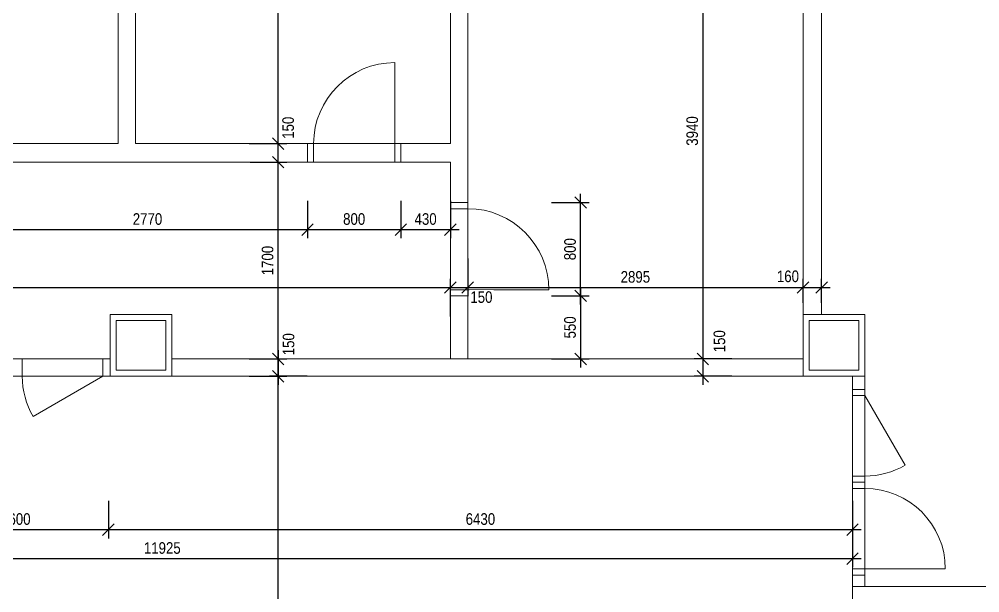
# Model space of a CAD drawing. Header units: millimetres. Extents: x -685 to 53218, y -11849 to 27902.
# Drawn here: x 30816 to 39115, y 15897 to 20854 of the extents above; entities that cross this region are included whole.
import ezdxf

# ---------------------------------------------------------------- set-up
doc = ezdxf.new("R2010")
doc.units = ezdxf.units.MM
for name, color, linetype, lineweight in [('__okna dvere', 7, 'Continuous', 9), ('_kóty', 7, 'Continuous', 5), ('Konštrukcie', 7, 'Continuous', 15)]:
    doc.layers.add(name, color=color, linetype=linetype, lineweight=lineweight)
doc.styles.add('PDF Arial', font='ARIALN.TTF')
doc.dimstyles.new('1.50 int', dxfattribs={"dimscale": 50, "dimtxt": 2, "dimasz": 2, "dimexe": 1.5, "dimexo": 2, "dimgap": 0.5, "dimtad": 1, "dimrnd": 5, "dimzin": 9, "dimtxsty": 'PDF Arial', "dimblk": 'OBLIQUE', "dimcen": 10, "dimdle": 1.5, "dimadec": 0, "dimazin": 0, "dimtfac": 1, "dimtmove": 1, "dimatfit": 3, "dimldrblk": 'OBLIQUE', "dimfxl": 5, "dimfxlon": 1, "dimarcsym": 0})

# ---------------------------------------------------------------- blocks, each defined once
blk = doc.blocks.new('*U134')
at = {"ltscale": 0.25}
blk.add_lwpolyline([(50, 0), (50, 654.8)], dxfattribs=at)
for points in [[(50, 0), (0, 0), (0, -150), (50, -150)], [(704.8, -150), (754.8, -150), (754.8, 0), (704.8, 0)]]:
    blk.add_lwpolyline(points, close=True)
blk.add_lwpolyline([(50, 0), (704.8, 0), (704.8, -150), (50, -150)], close=True, dxfattribs=at)
blk.add_arc((50, 0), 654.8, 0, 90, dxfattribs=at)
blk = doc.blocks.new('*U126')
at = {"ltscale": 0.25}
blk.add_lwpolyline([(50, 0), (50, 654.8)], dxfattribs=at)
for points in [[(50, 0), (0, 0), (0, -140.6), (50, -140.6)], [(704.8, -140.6), (754.8, -140.6), (754.8, 0), (704.8, 0)]]:
    blk.add_lwpolyline(points, close=True)
blk.add_lwpolyline([(50, 0), (704.8, 0), (704.8, -140.6), (50, -140.6)], close=True, dxfattribs=at)
blk.add_arc((50, 0), 654.8, 0, 90, dxfattribs=at)
blk = doc.blocks.new('_Oblique')
at = {"color": 0, "linetype": 'ByBlock', "lineweight": -2}
blk.add_line((-0.5, -0.5), (0.5, 0.5), dxfattribs=at)
blk = doc.blocks.new('*D40')
at = {"layer": '_kóty', "color": 0, "lineweight": -2, "transparency": 16777216}
for p, q in [((33053.5, 17843.1), (33053.5, 19693.1)), ((32811.8, 19618.1), (33128.5, 19618.1)), ((32803.5, 17918.1), (33128.5, 17918.1))]:
    blk.add_line(p, q, dxfattribs=at)
at = {"layer": 'Defpoints', "color": 0, "transparency": 16777216}
for p in [(32711.8, 19618.1), (33053.5, 19618.1), (31535.8, 17918.1)]:
    blk.add_point(p, dxfattribs=at)
at = {"layer": '_kóty', "color": 0, "lineweight": -2, "transparency": 16777216, "xscale": 100, "yscale": 100, "zscale": 100}
for p, rotation in [((33053.5, 19618.1), 90), ((33053.5, 17918.1), 270)]:
    blk.add_blockref('_Oblique', p, dxfattribs=dict(at, rotation=rotation))
at = {"layer": '_kóty', "color": 0, "transparency": 16777216, "insert": (32962.5, 18768.1), "char_height": 100, "attachment_point": 5, "rotation": 90, "style": 'PDF Arial', "bg_fill": 3, "box_fill_scale": 1.1, "bg_fill_color": 256, "bg_fill_true_color": 13158600, "bg_fill_transparency": 0}
blk.add_mtext('1700', dxfattribs=at)
blk = doc.blocks.new('*D43')
at = {"layer": '_kóty', "color": 0, "lineweight": -2, "transparency": 16777216}
for p, q in [((26149, 18402.7), (26149, 18610.4)), ((34541.2, 18285.4), (34541.2, 18610.4)), ((26074, 18535.4), (34616.2, 18535.4))]:
    blk.add_line(p, q, dxfattribs=at)
at = {"layer": 'Defpoints', "color": 0, "transparency": 16777216}
for p in [(34541.2, 18535.4), (26149, 18302.7), (34541.2, 17918.1)]:
    blk.add_point(p, dxfattribs=at)
at = {"layer": '_kóty', "color": 0, "lineweight": -2, "transparency": 16777216, "xscale": 100, "yscale": 100, "zscale": 100, "rotation": 180}
blk.add_blockref('_Oblique', (26149, 18535.4), dxfattribs=at)
at = {"layer": '_kóty', "color": 0, "lineweight": -2, "transparency": 16777216, "xscale": 100, "yscale": 100, "zscale": 100}
blk.add_blockref('_Oblique', (34541.2, 18535.4), dxfattribs=at)
at = {"layer": '_kóty', "color": 0, "transparency": 16777216, "insert": (30345.1, 18626.5), "char_height": 100, "attachment_point": 5, "style": 'PDF Arial', "bg_fill": 3, "box_fill_scale": 1.1, "bg_fill_color": 256, "bg_fill_true_color": 13158600, "bg_fill_transparency": 0}
blk.add_mtext('8390', dxfattribs=at)
blk = doc.blocks.new('*D46')
at = {"layer": '_kóty', "color": 0, "lineweight": -2, "transparency": 16777216}
for p, q in [((26088.6, 16442.8), (26088.6, 16117.8)), ((38015.7, 16442.8), (38015.7, 16117.8)), ((26013.6, 16192.8), (38090.7, 16192.8))]:
    blk.add_line(p, q, dxfattribs=at)
at = {"layer": 'Defpoints', "color": 0, "transparency": 16777216}
for p in [(26088.6, 17768.1), (38015.7, 17768.1), (38015.7, 16192.8)]:
    blk.add_point(p, dxfattribs=at)
at = {"layer": '_kóty', "color": 0, "lineweight": -2, "transparency": 16777216, "xscale": 100, "yscale": 100, "zscale": 100, "rotation": 180}
blk.add_blockref('_Oblique', (26088.6, 16192.8), dxfattribs=at)
at = {"layer": '_kóty', "color": 0, "lineweight": -2, "transparency": 16777216, "xscale": 100, "yscale": 100, "zscale": 100}
blk.add_blockref('_Oblique', (38015.7, 16192.8), dxfattribs=at)
at = {"layer": '_kóty', "color": 0, "transparency": 16777216, "insert": (32052.2, 16283.9), "char_height": 100, "attachment_point": 5, "style": 'PDF Arial', "bg_fill": 3, "box_fill_scale": 1.1, "bg_fill_color": 256, "bg_fill_true_color": 13158600, "bg_fill_transparency": 0}
blk.add_mtext('11925', dxfattribs=at)
blk = doc.blocks.new('*D49')
at = {"layer": '_kóty', "color": 0, "lineweight": -2, "transparency": 16777216}
for p, q in [((33303.5, 17768.1), (32978.5, 17768.1)), ((33053.5, 11813.2), (33053.5, 17843.1)), ((33303.5, 11888.2), (32978.5, 11888.2))]:
    blk.add_line(p, q, dxfattribs=at)
at = {"layer": 'Defpoints', "color": 0, "transparency": 16777216}
for p in [(33053.5, 17768.1), (37415.7, 17768.1), (36988, 11888.2)]:
    blk.add_point(p, dxfattribs=at)
at = {"layer": '_kóty', "color": 0, "lineweight": -2, "transparency": 16777216, "xscale": 100, "yscale": 100, "zscale": 100}
for p, rotation in [((33053.5, 17768.1), 90), ((33053.5, 11888.2), 270)]:
    blk.add_blockref('_Oblique', p, dxfattribs=dict(at, rotation=rotation))
at = {"layer": '_kóty', "color": 0, "transparency": 16777216, "insert": (32962.5, 14828.2), "char_height": 100, "attachment_point": 5, "rotation": 90, "style": 'PDF Arial', "bg_fill": 3, "box_fill_scale": 1.1, "bg_fill_color": 256, "bg_fill_true_color": 13158600, "bg_fill_transparency": 0}
blk.add_mtext('5880', dxfattribs=at)
blk = doc.blocks.new('*D50')
at = {"layer": '_kóty', "color": 0, "lineweight": -2, "transparency": 16777216}
for p, q in [((33053.5, 17993.1), (33053.5, 17693.1)), ((32803.5, 17918.1), (33128.5, 17918.1)), ((32803.5, 17768.1), (33128.5, 17768.1))]:
    blk.add_line(p, q, dxfattribs=at)
at = {"layer": 'Defpoints', "color": 0, "transparency": 16777216}
for p in [(31535.8, 17918.1), (31535.8, 17768.1), (33053.5, 17768.1)]:
    blk.add_point(p, dxfattribs=at)
at = {"layer": '_kóty', "color": 0, "lineweight": -2, "transparency": 16777216, "xscale": 100, "yscale": 100, "zscale": 100, "rotation": 270}
blk.add_blockref('_Oblique', (33053.5, 17768.1), dxfattribs=at)
at = {"layer": '_kóty', "color": 0, "transparency": 16777216, "insert": (33143.9, 18045.1), "char_height": 100, "attachment_point": 5, "rotation": 90, "style": 'PDF Arial', "bg_fill": 3, "box_fill_scale": 1.1, "bg_fill_color": 256, "bg_fill_true_color": 13158600, "bg_fill_transparency": 0}
blk.add_mtext('150', dxfattribs=at)
at = {"layer": '_kóty', "color": 0, "lineweight": -2, "transparency": 16777216, "xscale": 100, "yscale": 100, "zscale": 100, "rotation": 90}
blk.add_blockref('_Oblique', (33053.5, 17918.1), dxfattribs=at)
blk = doc.blocks.new('*D57')
at = {"layer": '_kóty', "color": 0, "lineweight": -2, "transparency": 16777216}
for p, q in [((29987.6, 16692.8), (29987.6, 16367.8)), ((31586.3, 16692.8), (31586.3, 16367.8)), ((29912.6, 16442.8), (31661.3, 16442.8))]:
    blk.add_line(p, q, dxfattribs=at)
at = {"layer": 'Defpoints', "color": 0, "transparency": 16777216}
for p in [(29987.6, 17768.1), (31586.3, 17768.1), (31586.3, 16442.8)]:
    blk.add_point(p, dxfattribs=at)
at = {"layer": '_kóty', "color": 0, "lineweight": -2, "transparency": 16777216, "xscale": 100, "yscale": 100, "zscale": 100, "rotation": 180}
blk.add_blockref('_Oblique', (29987.6, 16442.8), dxfattribs=at)
at = {"layer": '_kóty', "color": 0, "lineweight": -2, "transparency": 16777216, "xscale": 100, "yscale": 100, "zscale": 100}
blk.add_blockref('_Oblique', (31586.3, 16442.8), dxfattribs=at)
at = {"layer": '_kóty', "color": 0, "transparency": 16777216, "insert": (30786.9, 16533.9), "char_height": 100, "attachment_point": 5, "style": 'PDF Arial', "bg_fill": 3, "box_fill_scale": 1.1, "bg_fill_color": 256, "bg_fill_true_color": 13158600, "bg_fill_transparency": 0}
blk.add_mtext('1600', dxfattribs=at)
blk = doc.blocks.new('*D58')
at = {"layer": '_kóty', "color": 0, "lineweight": -2, "transparency": 16777216}
for p, q in [((31586.3, 16692.8), (31586.3, 16367.8)), ((38015.7, 16692.8), (38015.7, 16367.8)), ((31511.3, 16442.8), (38090.7, 16442.8))]:
    blk.add_line(p, q, dxfattribs=at)
at = {"layer": 'Defpoints', "color": 0, "transparency": 16777216}
for p in [(31586.3, 17768.1), (38015.7, 17768.1), (38015.7, 16442.8)]:
    blk.add_point(p, dxfattribs=at)
at = {"layer": '_kóty', "color": 0, "lineweight": -2, "transparency": 16777216, "xscale": 100, "yscale": 100, "zscale": 100, "rotation": 180}
blk.add_blockref('_Oblique', (31586.3, 16442.8), dxfattribs=at)
at = {"layer": '_kóty', "color": 0, "lineweight": -2, "transparency": 16777216, "xscale": 100, "yscale": 100, "zscale": 100}
blk.add_blockref('_Oblique', (38015.7, 16442.8), dxfattribs=at)
at = {"layer": '_kóty', "color": 0, "transparency": 16777216, "insert": (34801, 16533.9), "char_height": 100, "attachment_point": 5, "style": 'PDF Arial', "bg_fill": 3, "box_fill_scale": 1.1, "bg_fill_color": 256, "bg_fill_true_color": 13158600, "bg_fill_transparency": 0}
blk.add_mtext('6430', dxfattribs=at)
blk = doc.blocks.new('*D60')
at = {"layer": '_kóty', "color": 0, "lineweight": -2, "transparency": 16777216}
for p, q in [((34691.6, 18785.4), (34691.6, 18460.4)), ((34541.2, 18285.4), (34541.2, 18610.4)), ((34466.2, 18535.4), (34766.6, 18535.4))]:
    blk.add_line(p, q, dxfattribs=at)
at = {"layer": 'Defpoints', "color": 0, "transparency": 16777216}
for p in [(34691.6, 19269.9), (34541.2, 17918.1)]:
    blk.add_point(p, dxfattribs=at)
at = {"layer": '_kóty', "color": 0, "lineweight": -2, "transparency": 16777216, "xscale": 100, "yscale": 100, "zscale": 100, "rotation": 180}
blk.add_blockref('_Oblique', (34541.2, 18535.4), dxfattribs=at)
at = {"layer": '_kóty', "color": 0, "transparency": 16777216, "insert": (34809.4, 18451.7), "char_height": 100, "attachment_point": 5, "style": 'PDF Arial', "bg_fill": 3, "box_fill_scale": 1.1, "bg_fill_color": 256, "bg_fill_true_color": 13158600, "bg_fill_transparency": 0}
blk.add_mtext('150', dxfattribs=at)
at = {"layer": 'Defpoints', "color": 0, "transparency": 16777216}
blk.add_point((34691.6, 18535.4), dxfattribs=at)
at = {"layer": '_kóty', "color": 0, "lineweight": -2, "transparency": 16777216, "xscale": 100, "yscale": 100, "zscale": 100}
blk.add_blockref('_Oblique', (34691.6, 18535.4), dxfattribs=at)
blk = doc.blocks.new('*D61')
at = {"layer": '_kóty', "color": 0, "lineweight": -2, "transparency": 16777216}
for p, q in [((34691.6, 18785.4), (34691.6, 18460.4)), ((37588, 18402.7), (37588, 18610.4)), ((34616.6, 18535.4), (37663, 18535.4))]:
    blk.add_line(p, q, dxfattribs=at)
at = {"layer": 'Defpoints', "color": 0, "transparency": 16777216}
for p in [(34691.6, 19269.9), (37588, 18535.4), (37588, 18302.7)]:
    blk.add_point(p, dxfattribs=at)
at = {"layer": '_kóty', "color": 0, "lineweight": -2, "transparency": 16777216, "xscale": 100, "yscale": 100, "zscale": 100, "rotation": 180}
blk.add_blockref('_Oblique', (34691.6, 18535.4), dxfattribs=at)
at = {"layer": '_kóty', "color": 0, "lineweight": -2, "transparency": 16777216, "xscale": 100, "yscale": 100, "zscale": 100}
blk.add_blockref('_Oblique', (37588, 18535.4), dxfattribs=at)
at = {"layer": '_kóty', "color": 0, "transparency": 16777216, "insert": (36139.8, 18626.5), "char_height": 100, "attachment_point": 5, "style": 'PDF Arial', "bg_fill": 3, "box_fill_scale": 1.1, "bg_fill_color": 256, "bg_fill_true_color": 13158600, "bg_fill_transparency": 0}
blk.add_mtext('2895', dxfattribs=at)
blk = doc.blocks.new('*D62')
at = {"layer": '_kóty', "color": 0, "lineweight": -2, "transparency": 16777216}
for p, q in [((37588, 18402.7), (37588, 18610.4)), ((37748.4, 18402.7), (37748.4, 18610.4)), ((37513, 18535.4), (37823.4, 18535.4))]:
    blk.add_line(p, q, dxfattribs=at)
at = {"layer": 'Defpoints', "color": 0, "transparency": 16777216}
for p in [(37748.4, 18535.4), (37588, 18302.7), (37748.4, 18302.7)]:
    blk.add_point(p, dxfattribs=at)
at = {"layer": '_kóty', "color": 0, "lineweight": -2, "transparency": 16777216, "xscale": 100, "yscale": 100, "zscale": 100}
blk.add_blockref('_Oblique', (37748.4, 18535.4), dxfattribs=at)
at = {"layer": '_kóty', "color": 0, "transparency": 16777216, "insert": (37457.8, 18631.3), "char_height": 100, "attachment_point": 5, "style": 'PDF Arial', "bg_fill": 3, "box_fill_scale": 1.1, "bg_fill_color": 256, "bg_fill_true_color": 13158600, "bg_fill_transparency": 0}
blk.add_mtext('160', dxfattribs=at)
at = {"layer": '_kóty', "color": 0, "lineweight": -2, "transparency": 16777216, "xscale": 100, "yscale": 100, "zscale": 100, "rotation": 180}
blk.add_blockref('_Oblique', (37588, 18535.4), dxfattribs=at)
blk = doc.blocks.new('*D116')
at = {"layer": '_kóty', "color": 0, "lineweight": -2, "transparency": 16777216}
for p, q in [((33053.5, 19543.1), (33053.5, 19853.5)), ((32803.5, 19778.5), (33128.5, 19778.5)), ((32811.8, 19618.1), (33128.5, 19618.1))]:
    blk.add_line(p, q, dxfattribs=at)
at = {"layer": 'Defpoints', "color": 0, "transparency": 16777216}
for p in [(31221.6, 19778.5), (32711.8, 19618.1)]:
    blk.add_point(p, dxfattribs=at)
at = {"layer": '_kóty', "color": 0, "lineweight": -2, "transparency": 16777216, "xscale": 100, "yscale": 100, "zscale": 100, "rotation": 270}
blk.add_blockref('_Oblique', (33053.5, 19618.1), dxfattribs=at)
at = {"layer": '_kóty', "color": 0, "transparency": 16777216, "insert": (33139.9, 19915.7), "char_height": 100, "attachment_point": 5, "rotation": 90, "style": 'PDF Arial', "bg_fill": 3, "box_fill_scale": 1.1, "bg_fill_color": 256, "bg_fill_true_color": 13158600, "bg_fill_transparency": 0}
blk.add_mtext('150', dxfattribs=at)
at = {"layer": 'Defpoints', "color": 0, "transparency": 16777216}
blk.add_point((33053.5, 19778.5), dxfattribs=at)
at = {"layer": '_kóty', "color": 0, "lineweight": -2, "transparency": 16777216, "xscale": 100, "yscale": 100, "zscale": 100, "rotation": 90}
blk.add_blockref('_Oblique', (33053.5, 19778.5), dxfattribs=at)
blk = doc.blocks.new('*D117')
at = {"layer": '_kóty', "color": 0, "lineweight": -2, "transparency": 16777216}
for p, q in [((33053.5, 19703.5), (33053.5, 24493.5)), ((33303.5, 24418.5), (32978.5, 24418.5)), ((32803.5, 19778.5), (33128.5, 19778.5))]:
    blk.add_line(p, q, dxfattribs=at)
at = {"layer": 'Defpoints', "color": 0, "transparency": 16777216}
for p in [(33053.5, 24418.5), (33941.2, 24418.5), (31221.6, 19778.5)]:
    blk.add_point(p, dxfattribs=at)
at = {"layer": '_kóty', "color": 0, "lineweight": -2, "transparency": 16777216, "xscale": 100, "yscale": 100, "zscale": 100}
for p, rotation in [((33053.5, 24418.5), 90), ((33053.5, 19778.5), 270)]:
    blk.add_blockref('_Oblique', p, dxfattribs=dict(at, rotation=rotation))
at = {"layer": '_kóty', "color": 0, "transparency": 16777216, "insert": (32962.5, 22098.5), "char_height": 100, "attachment_point": 5, "rotation": 90, "style": 'PDF Arial', "bg_fill": 3, "box_fill_scale": 1.1, "bg_fill_color": 256, "bg_fill_true_color": 13158600, "bg_fill_transparency": 0}
blk.add_mtext('4650', dxfattribs=at)
blk = doc.blocks.new('*D120')
at = {"layer": '_kóty', "color": 0, "lineweight": -2, "transparency": 16777216}
for p, q in [((36722.4, 21932.3), (36722.4, 17843.1)), ((36972.4, 21857.3), (36647.4, 21857.3)), ((36972.4, 17918.1), (36647.4, 17918.1))]:
    blk.add_line(p, q, dxfattribs=at)
at = {"layer": 'Defpoints', "color": 0, "transparency": 16777216}
for p in [(37588, 21857.3), (36722.4, 17918.1), (37588, 17918.1)]:
    blk.add_point(p, dxfattribs=at)
at = {"layer": '_kóty', "color": 0, "lineweight": -2, "transparency": 16777216, "xscale": 100, "yscale": 100, "zscale": 100}
for p, rotation in [((36722.4, 21857.3), 90), ((36722.4, 17918.1), 270)]:
    blk.add_blockref('_Oblique', p, dxfattribs=dict(at, rotation=rotation))
at = {"layer": '_kóty', "color": 0, "transparency": 16777216, "insert": (36631.3, 19887.7), "char_height": 100, "attachment_point": 5, "rotation": 90, "style": 'PDF Arial', "bg_fill": 3, "box_fill_scale": 1.1, "bg_fill_color": 256, "bg_fill_true_color": 13158600, "bg_fill_transparency": 0}
blk.add_mtext('3940', dxfattribs=at)
blk = doc.blocks.new('*D121')
at = {"layer": '_kóty', "color": 0, "lineweight": -2, "transparency": 16777216}
for p, q in [((36722.4, 17993.1), (36722.4, 17693.1)), ((36972.4, 17918.1), (36647.4, 17918.1)), ((36972.4, 17768.1), (36647.4, 17768.1))]:
    blk.add_line(p, q, dxfattribs=at)
at = {"layer": 'Defpoints', "color": 0, "transparency": 16777216}
for p in [(37588, 17918.1), (36722.4, 17768.1), (37588, 17768.1)]:
    blk.add_point(p, dxfattribs=at)
at = {"layer": '_kóty', "color": 0, "lineweight": -2, "transparency": 16777216, "xscale": 100, "yscale": 100, "zscale": 100, "rotation": 270}
blk.add_blockref('_Oblique', (36722.4, 17768.1), dxfattribs=at)
at = {"layer": '_kóty', "color": 0, "transparency": 16777216, "insert": (36866.4, 18070.8), "char_height": 100, "attachment_point": 5, "rotation": 90, "style": 'PDF Arial', "bg_fill": 3, "box_fill_scale": 1.1, "bg_fill_color": 256, "bg_fill_true_color": 13158600, "bg_fill_transparency": 0}
blk.add_mtext('150', dxfattribs=at)
at = {"layer": '_kóty', "color": 0, "lineweight": -2, "transparency": 16777216, "xscale": 100, "yscale": 100, "zscale": 100, "rotation": 90}
blk.add_blockref('_Oblique', (36722.4, 17918.1), dxfattribs=at)
blk = doc.blocks.new('*D137')
at = {"layer": '_kóty', "color": 0, "lineweight": -2, "transparency": 16777216}
for p, q in [((30542.3, 19285.4), (30542.3, 18960.4)), ((33306.7, 19285.4), (33306.7, 18960.4)), ((30467.3, 19035.4), (33381.7, 19035.4))]:
    blk.add_line(p, q, dxfattribs=at)
at = {"layer": 'Defpoints', "color": 0, "transparency": 16777216}
for p in [(30542.3, 19698.3), (33306.7, 19698.3), (33306.7, 19035.4)]:
    blk.add_point(p, dxfattribs=at)
at = {"layer": '_kóty', "color": 0, "lineweight": -2, "transparency": 16777216, "xscale": 100, "yscale": 100, "zscale": 100, "rotation": 180}
blk.add_blockref('_Oblique', (30542.3, 19035.4), dxfattribs=at)
at = {"layer": '_kóty', "color": 0, "lineweight": -2, "transparency": 16777216, "xscale": 100, "yscale": 100, "zscale": 100}
blk.add_blockref('_Oblique', (33306.7, 19035.4), dxfattribs=at)
at = {"layer": '_kóty', "color": 0, "transparency": 16777216, "insert": (31924.5, 19126.5), "char_height": 100, "attachment_point": 5, "style": 'PDF Arial', "bg_fill": 3, "box_fill_scale": 1.1, "bg_fill_color": 256, "bg_fill_true_color": 13158600, "bg_fill_transparency": 0}
blk.add_mtext('2770', dxfattribs=at)
blk = doc.blocks.new('*D138')
at = {"layer": '_kóty', "color": 0, "lineweight": -2, "transparency": 16777216}
for p, q in [((33306.7, 19285.4), (33306.7, 18960.4)), ((34113.6, 19285.4), (34113.6, 18960.4)), ((33231.7, 19035.4), (34188.6, 19035.4))]:
    blk.add_line(p, q, dxfattribs=at)
at = {"layer": 'Defpoints', "color": 0, "transparency": 16777216}
for p in [(33306.7, 19698.3), (34113.6, 19698.3), (34113.6, 19035.4)]:
    blk.add_point(p, dxfattribs=at)
at = {"layer": '_kóty', "color": 0, "lineweight": -2, "transparency": 16777216, "xscale": 100, "yscale": 100, "zscale": 100, "rotation": 180}
blk.add_blockref('_Oblique', (33306.7, 19035.4), dxfattribs=at)
at = {"layer": '_kóty', "color": 0, "lineweight": -2, "transparency": 16777216, "xscale": 100, "yscale": 100, "zscale": 100}
blk.add_blockref('_Oblique', (34113.6, 19035.4), dxfattribs=at)
at = {"layer": '_kóty', "color": 0, "transparency": 16777216, "insert": (33710.1, 19126.5), "char_height": 100, "attachment_point": 5, "style": 'PDF Arial', "bg_fill": 3, "box_fill_scale": 1.1, "bg_fill_color": 256, "bg_fill_true_color": 13158600, "bg_fill_transparency": 0}
blk.add_mtext('800', dxfattribs=at)
blk = doc.blocks.new('*D139')
at = {"layer": '_kóty', "color": 0, "lineweight": -2, "transparency": 16777216}
for p, q in [((34113.6, 19285.4), (34113.6, 18960.4)), ((34541.2, 19285.4), (34541.2, 18960.4)), ((34038.6, 19035.4), (34616.2, 19035.4))]:
    blk.add_line(p, q, dxfattribs=at)
at = {"layer": 'Defpoints', "color": 0, "transparency": 16777216}
for p in [(34113.6, 19698.3), (34541.2, 19618.1), (34541.2, 19035.4)]:
    blk.add_point(p, dxfattribs=at)
at = {"layer": '_kóty', "color": 0, "lineweight": -2, "transparency": 16777216, "xscale": 100, "yscale": 100, "zscale": 100, "rotation": 180}
blk.add_blockref('_Oblique', (34113.6, 19035.4), dxfattribs=at)
at = {"layer": '_kóty', "color": 0, "lineweight": -2, "transparency": 16777216, "xscale": 100, "yscale": 100, "zscale": 100}
blk.add_blockref('_Oblique', (34541.2, 19035.4), dxfattribs=at)
at = {"layer": '_kóty', "color": 0, "transparency": 16777216, "insert": (34327.4, 19126.5), "char_height": 100, "attachment_point": 5, "style": 'PDF Arial', "bg_fill": 3, "box_fill_scale": 1.1, "bg_fill_color": 256, "bg_fill_true_color": 13158600, "bg_fill_transparency": 0}
blk.add_mtext('430', dxfattribs=at)
blk = doc.blocks.new('*D140')
at = {"layer": '_kóty', "color": 0, "lineweight": -2, "transparency": 16777216}
for p, q in [((35666.5, 18538), (35666.5, 17843.1)), ((35416.5, 18463), (35741.5, 18463)), ((35416.5, 17918.1), (35741.5, 17918.1))]:
    blk.add_line(p, q, dxfattribs=at)
at = {"layer": 'Defpoints', "color": 0, "transparency": 16777216}
for p in [(34691.6, 18463), (34691.6, 17918.1), (35666.5, 17918.1)]:
    blk.add_point(p, dxfattribs=at)
at = {"layer": '_kóty', "color": 0, "lineweight": -2, "transparency": 16777216, "xscale": 100, "yscale": 100, "zscale": 100}
for p, rotation in [((35666.5, 18463), 90), ((35666.5, 17918.1), 270)]:
    blk.add_blockref('_Oblique', p, dxfattribs=dict(at, rotation=rotation))
at = {"layer": '_kóty', "color": 0, "transparency": 16777216, "insert": (35575.5, 18190.6), "char_height": 100, "attachment_point": 5, "rotation": 90, "style": 'PDF Arial', "bg_fill": 3, "box_fill_scale": 1.1, "bg_fill_color": 256, "bg_fill_true_color": 13158600, "bg_fill_transparency": 0}
blk.add_mtext('550', dxfattribs=at)
blk = doc.blocks.new('*D141')
at = {"layer": '_kóty', "color": 0, "lineweight": -2, "transparency": 16777216}
for p, q in [((35666.5, 18388), (35666.5, 19344.9)), ((35416.5, 19269.9), (35741.5, 19269.9)), ((35416.5, 18463), (35741.5, 18463))]:
    blk.add_line(p, q, dxfattribs=at)
at = {"layer": 'Defpoints', "color": 0, "transparency": 16777216}
for p in [(34691.6, 19269.9), (35666.5, 19269.9), (34691.6, 18463)]:
    blk.add_point(p, dxfattribs=at)
at = {"layer": '_kóty', "color": 0, "lineweight": -2, "transparency": 16777216, "xscale": 100, "yscale": 100, "zscale": 100}
for p, rotation in [((35666.5, 19269.9), 90), ((35666.5, 18463), 270)]:
    blk.add_blockref('_Oblique', p, dxfattribs=dict(at, rotation=rotation))
at = {"layer": '_kóty', "color": 0, "transparency": 16777216, "insert": (35575.5, 18866.5), "char_height": 100, "attachment_point": 5, "rotation": 90, "style": 'PDF Arial', "bg_fill": 3, "box_fill_scale": 1.1, "bg_fill_color": 256, "bg_fill_true_color": 13158600, "bg_fill_transparency": 0}
blk.add_mtext('800', dxfattribs=at)

msp = doc.modelspace()

# ---------------------------------------------------------------- linework, layer by layer
at = {"layer": '__okna dvere'}
for p, q in [((30041.102, 17918.117), (31537.798, 17918.117)), ((31601.252, 17918.117), (31537.798, 17918.117)), ((31537.798, 17918.117), (31537.798, 17768.117)), ((30041.102, 17768.117), (31537.798, 17768.117)), ((31537.798, 17768.117), (31601.252, 17768.117))]:
    msp.add_line(p, q, dxfattribs=at)
for points in [[(30842.903, 17768.117), (30842.903, 17918.117)], [(38122.573, 16050.699), (38015.666, 16050.699)]]:
    msp.add_lwpolyline(points, dxfattribs=at)
msp.add_lwpolyline([(31537.798, 17768.117), (30936.002, 17420.669, -0.1316525), (30842.903, 17768.117)], format="xyb", dxfattribs=at)
at = {"layer": 'Konštrukcie'}
for p, q in [((37588.038, 18302.651), (37588.038, 23968.717)), ((37748.399, 18302.651), (37748.399, 23968.717)), ((32135.786, 17918.117), (37588.038, 17918.117)), ((32135.786, 17768.117), (37588.038, 17768.117))]:
    msp.add_line(p, q, dxfattribs=at)
for points in [[(34541.192, 24610.159), (34541.192, 19778.477), (34113.564, 19778.477), (34113.564, 19618.117), (34541.192, 19618.117), (34541.192, 19269.919), (34691.552, 19269.919), (34691.552, 24610.159)], [(31821.612, 23968.717), (31821.612, 19778.477), (33306.657, 19778.477), (33306.657, 19618.117), (30542.288, 19618.117), (30542.288, 19778.477), (31671.252, 19778.477), (31671.252, 23968.717)], [(34541.192, 17918.117), (34541.192, 18463.012), (34691.552, 18463.012), (34691.552, 17918.117)], [(38015.666, 15950.699), (38015.666, 17768.117)], [(38122.573, 15950.699), (38122.573, 17768.117)], [(38015.666, 14454.003), (38015.666, 15950.699), (47073.748, 15950.699)]]:
    msp.add_lwpolyline(points, dxfattribs=at)
for points in [[(31601.252, 17768.117), (32135.786, 17768.117), (32135.786, 18302.651), (31601.252, 18302.651)], [(37588.038, 17768.117), (38122.573, 17768.117), (38122.573, 18302.651), (37588.038, 18302.651)], [(31654.705, 17821.57), (32082.333, 17821.57), (32082.333, 18249.198), (31654.705, 18249.198)], [(37641.492, 17821.57), (38069.12, 17821.57), (38069.12, 18249.198), (37641.492, 18249.198)]]:
    msp.add_lwpolyline(points, close=True, dxfattribs=at)

# ---------------------------------------------------------------- block references
at = {"layer": '__okna dvere', "xscale": -1.069069069069, "yscale": 1.069069069069, "zscale": 1.069069069069}
msp.add_blockref('*U134', (34113.564, 19778.477), dxfattribs=at)
at = {"layer": '__okna dvere', "xscale": -1.069069069069, "yscale": 1.069069069069, "zscale": 1.069069069069, "rotation": 270}
msp.add_blockref('*U126', (34691.552, 18463.012), dxfattribs=at)

# ---------------------------------------------------------------- next in the draw order: dimensions: what is measured, and where the dimension line sits
at = {"layer": '_kóty'}
dim = msp.add_linear_dim(base=(33053.547, 19618.117), p1=(31535.786, 17918.117), p2=(32711.762, 19618.117), angle=90, dimstyle='1.50 int', override={"dimgap": 0.8, "dimtfill": 1}, dxfattribs=at)
dim.commit()
dim.dimension.update_dxf_attribs({"geometry": '*D40', "text_midpoint": (33053.547, 18768.117), "dimtype": 160})
dim = msp.add_linear_dim(base=(38015.666, 16192.816), p1=(26088.639, 17768.117), p2=(38015.666, 17768.117), dimstyle='1.50 int', override={"dimgap": 0.8, "dimtfill": 1}, dxfattribs=at)
dim.commit()
dim.dimension.update_dxf_attribs({"geometry": '*D46', "text_midpoint": (32052.153, 16283.873)})

# ---------------------------------------------------------------- next in the draw order: linework, layer by layer
at = {"layer": '__okna dvere'}
for p, q in [((38122.573, 16104.153), (38015.666, 16104.153)), ((38015.666, 16104.153), (38015.666, 16050.699)), ((38122.573, 16050.699), (38122.573, 16104.153))]:
    msp.add_line(p, q, dxfattribs=at)

# ---------------------------------------------------------------- next in the draw order: dimensions: what is measured, and where the dimension line sits
at = {"layer": '_kóty'}
dim = msp.add_linear_dim(base=(33053.547, 19778.477), p1=(32711.762, 19618.117), p2=(31221.612, 19778.477), angle=90, text='150', dimstyle='1.50 int', override={"dimgap": 0.8, "dimtmove": 2, "dimtfill": 1}, dxfattribs=at)
dim.commit()
dim.dimension.update_dxf_attribs({"geometry": '*D116', "text_midpoint": (33139.863, 19915.713), "dimtype": 160})
dim = msp.add_linear_dim(base=(34541.192, 18535.395), p1=(26148.999, 18302.651), p2=(34541.192, 17918.117), dimstyle='1.50 int', override={"dimscale": 50, "dimgap": 0.8, "dimtfill": 1}, dxfattribs=at)
dim.commit()
dim.dimension.update_dxf_attribs({"geometry": '*D43', "text_midpoint": (30345.096, 18626.452)})
dim = msp.add_linear_dim(base=(33053.547, 17768.117), p1=(36988.038, 11888.237), p2=(37415.666, 17768.117), angle=90, dimstyle='1.50 int', override={"dimgap": 0.8, "dimtfill": 1}, dxfattribs=at)
dim.commit()
dim.dimension.update_dxf_attribs({"geometry": '*D49', "text_midpoint": (32962.49, 14828.177)})

# ---------------------------------------------------------------- next in the draw order: dimensions: what is measured, and where the dimension line sits
dim = msp.add_linear_dim(base=(33053.547, 24418.477), p1=(31221.612, 19778.477), p2=(33941.192, 24418.477), angle=90, text='4650', dimstyle='1.50 int', override={"dimgap": 0.8, "dimtfill": 1}, dxfattribs=at)
dim.commit()
dim.dimension.update_dxf_attribs({"geometry": '*D117', "text_midpoint": (32962.49, 22098.477)})
dim = msp.add_linear_dim(base=(34691.552, 18535.395), p1=(34541.192, 17918.117), p2=(34691.552, 19269.919), dimstyle='1.50 int', override={"dimgap": 0.8, "dimtmove": 2, "dimtfill": 1}, dxfattribs=at)
dim.commit()
dim.dimension.update_dxf_attribs({"geometry": '*D60', "text_midpoint": (34809.438, 18451.738), "dimtype": 160})
dim = msp.add_linear_dim(base=(33053.547, 17768.117), p1=(31535.786, 17918.117), p2=(31535.786, 17768.117), angle=90, dimstyle='1.50 int', override={"dimgap": 0.8, "dimtmove": 2, "dimtfill": 1}, dxfattribs=at)
dim.commit()
dim.dimension.update_dxf_attribs({"geometry": '*D50', "text_midpoint": (33143.911, 18045.128), "dimtype": 160})

# ---------------------------------------------------------------- next in the draw order: dimensions: what is measured, and where the dimension line sits
dim = msp.add_linear_dim(base=(33306.657, 19035.395), p1=(30542.288, 19698.297), p2=(33306.657, 19698.297), text='2770', dimstyle='1.50 int', override={"dimgap": 0.8, "dimtfill": 1}, dxfattribs=at)
dim.commit()
dim.dimension.update_dxf_attribs({"geometry": '*D137', "text_midpoint": (31924.472, 19126.452)})
for base, p1, p2, picture, middle in [((37588.038, 18535.395), (34691.552, 19269.919), (37588.038, 18302.651), '*D61', (36139.795, 18626.452)), ((31586.252, 16442.816), (29987.648, 17768.117), (31586.252, 17768.117), '*D57', (30786.95, 16533.873))]:
    dim = msp.add_linear_dim(base=base, p1=p1, p2=p2, dimstyle='1.50 int', override={"dimgap": 0.8, "dimtfill": 1}, dxfattribs=at)
    dim.commit()
    dim.dimension.update_dxf_attribs({"geometry": picture, "text_midpoint": middle})

# ---------------------------------------------------------------- next in the draw order: dimensions: what is measured, and where the dimension line sits
dim = msp.add_linear_dim(base=(34113.564, 19035.395), p1=(33306.657, 19698.297), p2=(34113.564, 19698.297), text='800', dimstyle='1.50 int', override={"dimgap": 0.8, "dimtfill": 1}, dxfattribs=at)
dim.commit()
dim.dimension.update_dxf_attribs({"geometry": '*D138', "text_midpoint": (33710.111, 19126.452)})
dim = msp.add_linear_dim(base=(37748.399, 18535.395), p1=(37588.038, 18302.651), p2=(37748.399, 18302.651), dimstyle='1.50 int', override={"dimgap": 0.8, "dimtmove": 2, "dimtfill": 1}, dxfattribs=at)
dim.commit()
dim.dimension.update_dxf_attribs({"geometry": '*D62', "text_midpoint": (37457.773, 18631.264), "dimtype": 160})
dim = msp.add_linear_dim(base=(35666.532, 17918.117), p1=(34691.552, 18463.012), p2=(34691.552, 17918.117), angle=90, text='550', dimstyle='1.50 int', override={"dimgap": 0.8, "dimtfill": 1}, dxfattribs=at)
dim.commit()
dim.dimension.update_dxf_attribs({"geometry": '*D140', "text_midpoint": (35575.474, 18190.564)})
dim = msp.add_linear_dim(base=(38015.666, 16442.816), p1=(31586.252, 17768.117), p2=(38015.666, 17768.117), dimstyle='1.50 int', override={"dimgap": 0.8, "dimtfill": 1}, dxfattribs=at)
dim.commit()
dim.dimension.update_dxf_attribs({"geometry": '*D58', "text_midpoint": (34800.959, 16533.873)})

# ---------------------------------------------------------------- next in the draw order: linework, layer by layer
at = {"layer": '__okna dvere'}
for p, q in [((38015.666, 17654.303), (38015.666, 17600.85)), ((38015.666, 16104.153), (38015.666, 17600.85)), ((38015.666, 17600.85), (38122.573, 17600.85)), ((38122.573, 17600.85), (38122.573, 17654.303)), ((38122.573, 16104.153), (38122.573, 17600.85))]:
    msp.add_line(p, q, dxfattribs=at)
for points in [[(38015.666, 17654.303), (38122.573, 17654.303)], [(38122.573, 16905.955), (38015.666, 16905.955)], [(38122.573, 16852.501), (38015.666, 16852.501)], [(38122.573, 16799.048), (38015.666, 16799.048)]]:
    msp.add_lwpolyline(points, dxfattribs=at)
for points in [[(38122.573, 17600.85), (38470.02, 16999.053, -0.1316525), (38122.573, 16905.955)], [(38122.573, 16104.153), (38817.468, 16104.153, 0.41421356), (38122.573, 16799.048)]]:
    msp.add_lwpolyline(points, format="xyb", dxfattribs=at)

# ---------------------------------------------------------------- next in the draw order: dimensions: what is measured, and where the dimension line sits
at = {"layer": '_kóty'}
dim = msp.add_linear_dim(base=(36722.38, 17918.117), p1=(37588.038, 21857.306), p2=(37588.038, 17918.117), angle=90, dimstyle='1.50 int', override={"dimgap": 0.8, "dimtfill": 1}, dxfattribs=at)
dim.commit()
dim.dimension.update_dxf_attribs({"geometry": '*D120', "text_midpoint": (36631.322, 19887.711)})
dim = msp.add_linear_dim(base=(34541.192, 19035.395), p1=(34113.564, 19698.297), p2=(34541.192, 19618.117), dimstyle='1.50 int', override={"dimgap": 0.8, "dimtfill": 1}, dxfattribs=at)
dim.commit()
dim.dimension.update_dxf_attribs({"geometry": '*D139', "text_midpoint": (34327.378, 19126.452)})
dim = msp.add_linear_dim(base=(35666.532, 19269.919), p1=(34691.552, 18463.012), p2=(34691.552, 19269.919), angle=90, text='800', dimstyle='1.50 int', override={"dimgap": 0.8, "dimtfill": 1}, dxfattribs=at)
dim.commit()
dim.dimension.update_dxf_attribs({"geometry": '*D141', "text_midpoint": (35575.474, 18866.465)})

# ---------------------------------------------------------------- next in the draw order: dimensions: what is measured, and where the dimension line sits
dim = msp.add_linear_dim(base=(36722.38, 17768.117), p1=(37588.038, 17918.117), p2=(37588.038, 17768.117), angle=90, dimstyle='1.50 int', override={"dimgap": 0.8, "dimtmove": 2, "dimtfill": 1}, dxfattribs=at)
dim.commit()
dim.dimension.update_dxf_attribs({"geometry": '*D121', "text_midpoint": (36866.38, 18070.82), "dimtype": 160})

doc.saveas('drawing.dxf')
